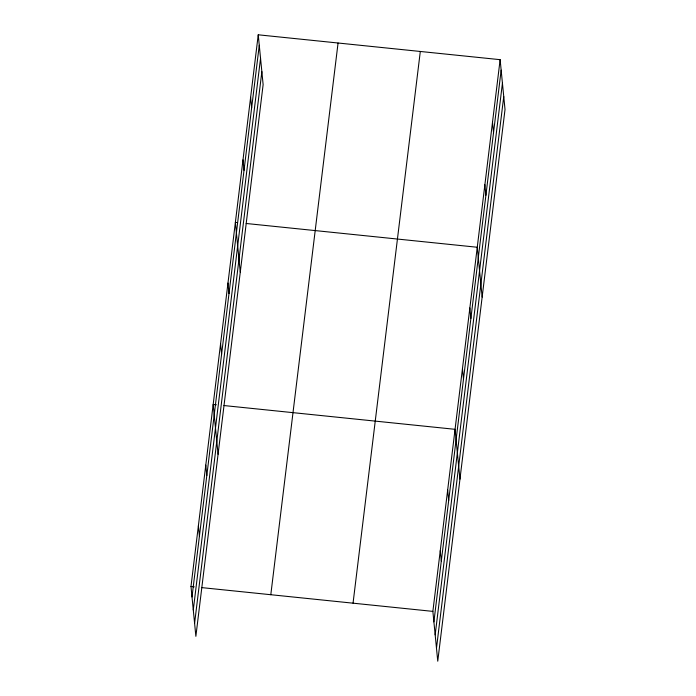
<?xml version="1.0" encoding="UTF-8"?>
<svg xmlns="http://www.w3.org/2000/svg" width="696" height="696" viewBox="0 0 696 696"><rect width="100%" height="100%" fill="white"/><g stroke="black" fill="none" stroke-linecap="round" stroke-linejoin="round"><path stroke-width="1.04" d="M258.242 34.8L263.132 84.616L195.872 636.327L190.982 586.502L258.242 34.8L500.128 59.673L505.018 109.498L437.758 661.2L432.868 611.384L500.128 59.673M192.009 596.977L259.269 45.275M193.288 609.966L260.548 58.255M194.593 623.338L261.861 71.636M270.805 594.715L338.065 43.013M353.046 603.171L420.306 51.469M433.895 621.859L501.155 70.148M435.174 634.839L502.434 83.137M436.479 648.22L503.747 96.509M237.536 222.598L235.379 222.381L240.259 272.197M246.166 223.486L477.265 247.254L482.145 297.079M216.412 404.776L213.176 404.446L218.066 454.262M223.964 405.55L455.062 429.319L459.952 479.135M190.982 586.502L194.219 586.841M201.77 587.615L432.868 611.384M492.507 122.2L493.534 132.675M484.886 184.727L485.912 195.202M469.861 307.945L470.887 318.42M462.466 368.628L463.493 379.103M447.667 490.01L448.694 500.485M440.272 550.693L441.299 561.167M250.621 97.327L251.648 107.802M243 159.854L244.026 170.329M227.975 283.063L229.001 293.538M220.58 343.754L221.606 354.229M205.781 465.128L206.808 475.603M198.386 525.819L199.413 536.294"/></g></svg>
